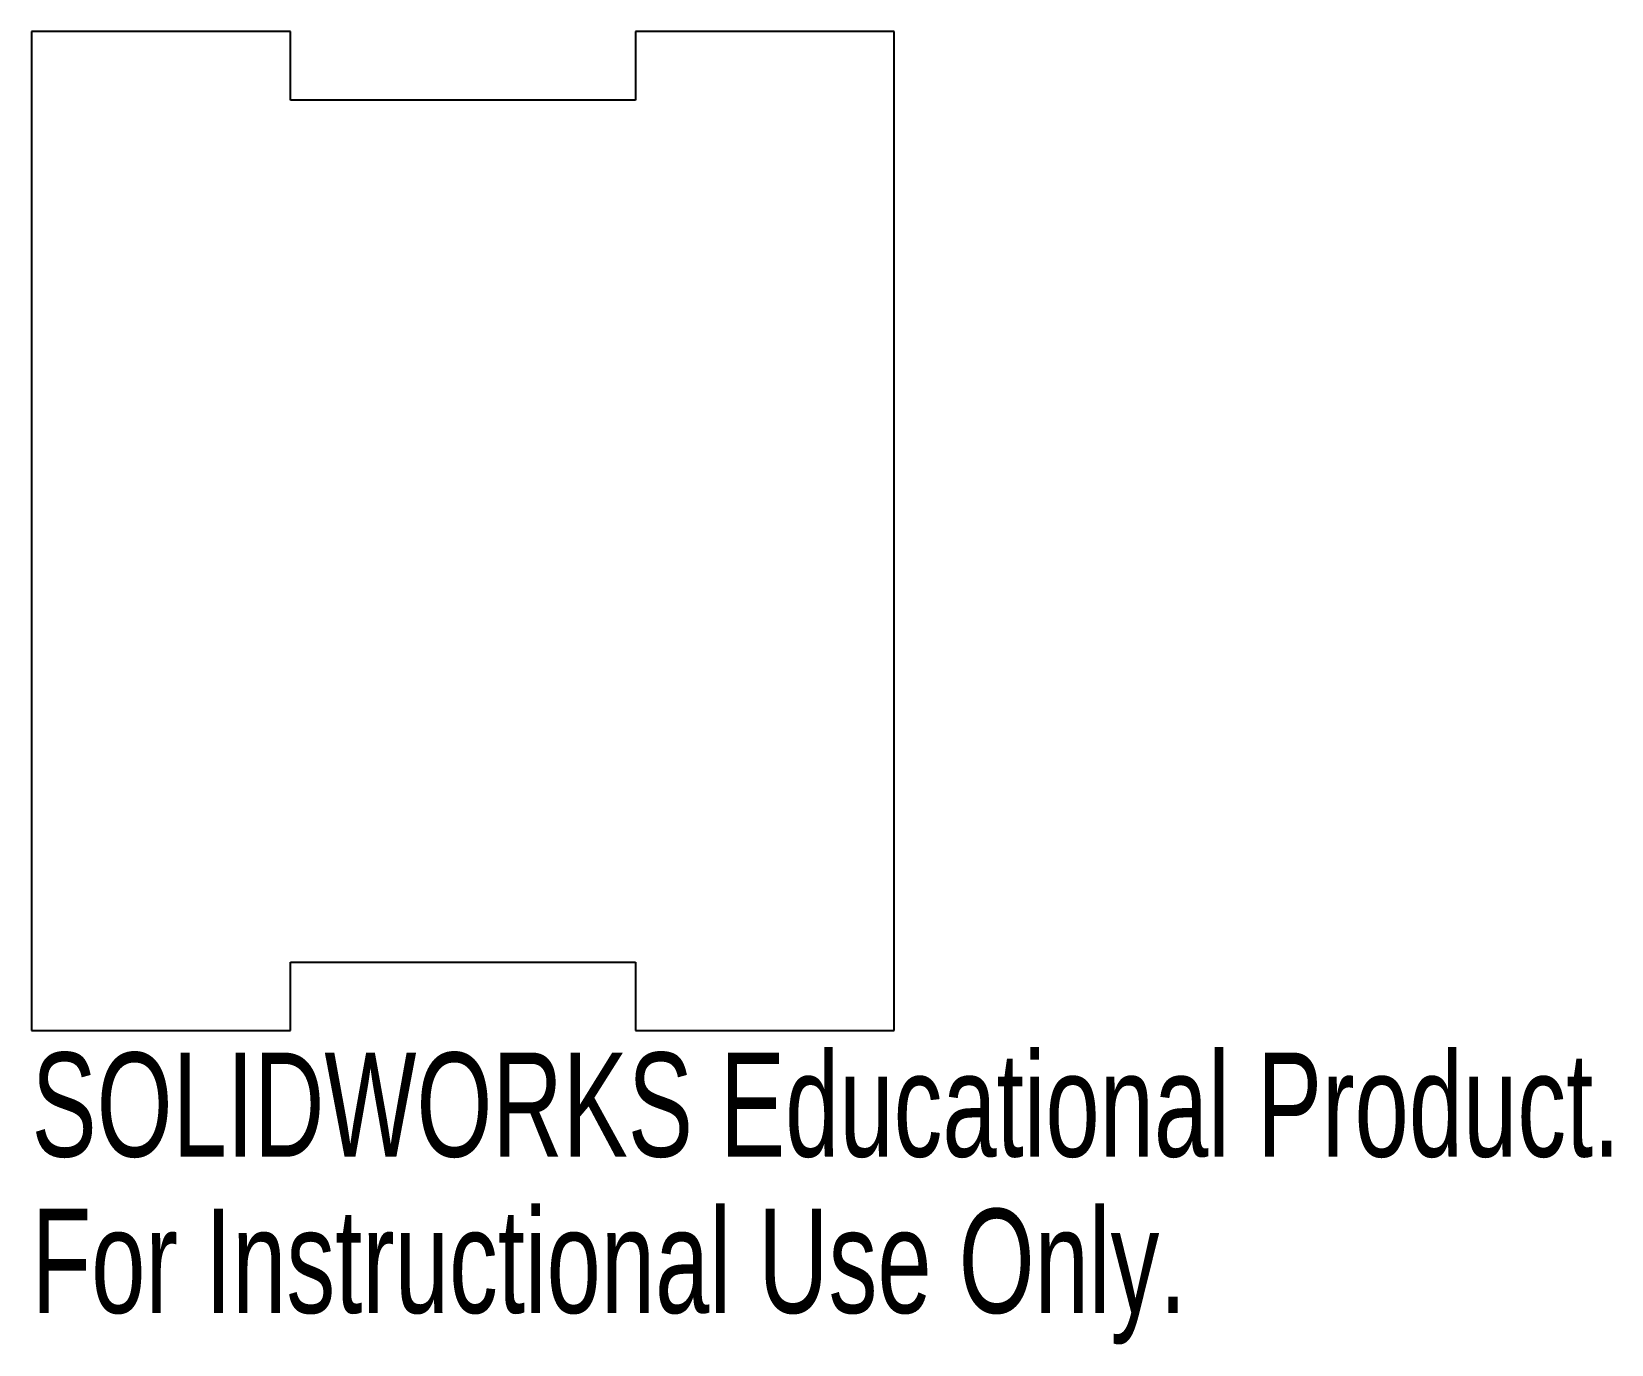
# Model space of a CAD drawing. Header units: millimetres. Extents: x -25.5 to 47.7, y -29.4 to 31.5.
import ezdxf

# ---------------------------------------------------------------- set-up
doc = ezdxf.new("R2010")
doc.units = ezdxf.units.MM
doc.styles.add('SLDTEXTSTYLE0', font='TXT', dxfattribs={"width": 0.7})

msp = doc.modelspace()

# ---------------------------------------------------------------- linework, layer by layer
at = {"color": 7, "linetype": 'Continuous', "lineweight": 25}
for p, q in [((-25.53, 31.497), (-25.53, -14.853)), ((-13.53, 31.497), (-25.53, 31.497)), ((-13.53, 28.322), (-13.53, 31.497)), ((14.47, 31.497), (2.47, 31.497)), ((2.47, 31.497), (2.47, 28.322)), ((14.47, -14.853), (14.47, 31.497)), ((2.47, 28.322), (-13.53, 28.322)), ((-13.53, -14.853), (-13.53, -11.678)), ((-13.53, -11.678), (2.47, -11.678)), ((2.47, -11.678), (2.47, -14.853)), ((-25.53, -14.853), (-13.53, -14.853)), ((2.47, -14.853), (14.47, -14.853))]:
    msp.add_line(p, q, dxfattribs=at)

# ---------------------------------------------------------------- texts
at = {"color": 7, "linetype": 'Continuous', "char_height": 4.83362, "attachment_point": 1, "style": 'SLDTEXTSTYLE0'}
for s, insert in [('SOLIDWORKS Educational Product.', (-25.53, -15.872)), ('For Instructional Use Only.', (-25.53, -23.123))]:
    msp.add_mtext(s, dxfattribs=dict(at, insert=insert))

doc.saveas('drawing.dxf')
